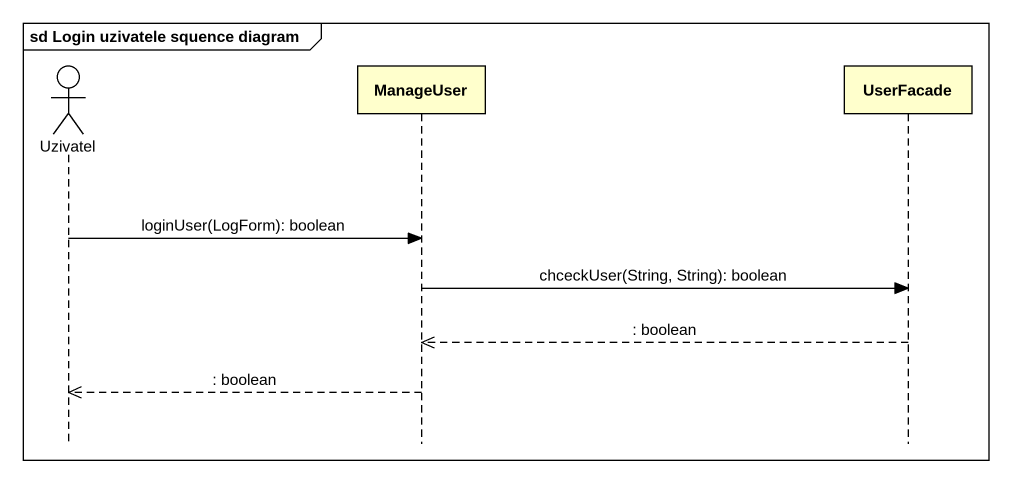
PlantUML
@startuml
mainframe sd Login uzivatele squence diagram
hide footbox
actor Uzivatel
participant ManageUser
participant UserFacade

Uzivatel -> ManageUser : loginUser(LogForm): boolean
ManageUser -> UserFacade : chceckUser(String, String): boolean
UserFacade -->> ManageUser : : boolean
ManageUser -->> Uzivatel : : boolean
@enduml
